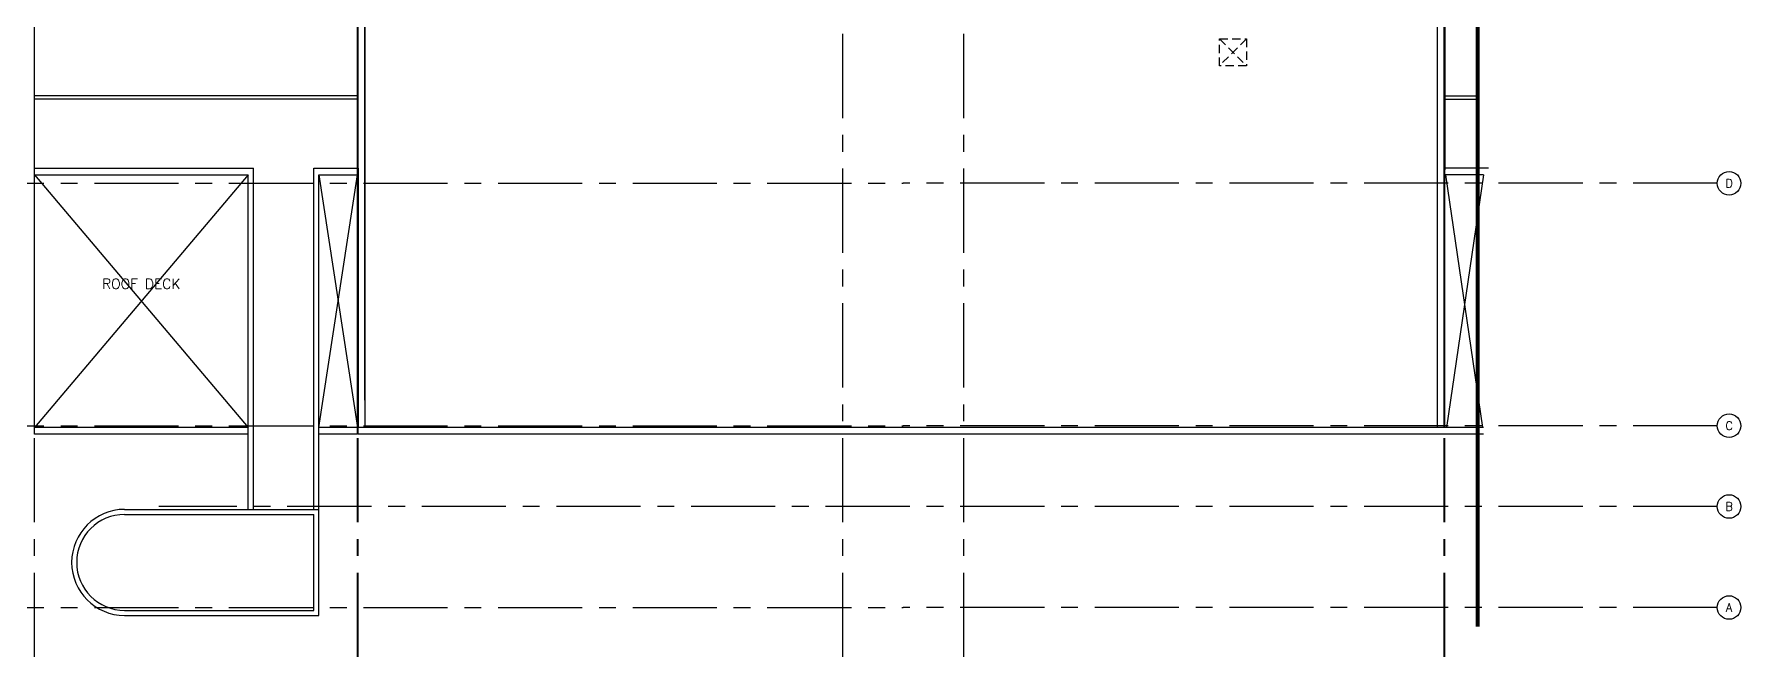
# Model space of a CAD drawing. Extents: x 88808.2 to 88901.9, y 39921.6 to 40000.1.
# Drawn here: x 88851.1 to 88901.9, y 39921.6 to 39940.1 of the extents above; entities that cross this region are included whole.
import ezdxf
from ezdxf.enums import TextEntityAlignment as Align

# ---------------------------------------------------------------- set-up
doc = ezdxf.new("R2010")
doc.units = 0
doc.header["$MEASUREMENT"] = 0
for name, pattern in [('CENTER2', [1.125, 0.75, -0.125, 0.125, -0.125]), ('CENTERX2', [4, 2.5, -0.5, 0.5, -0.5]), ('HIDDEN', [0.375, 0.25, -0.125])]:
    doc.linetypes.add(name, pattern=pattern)
for name, color, linetype in [('AX-CR', 7, 'CONTINUOUS'), ('AX-TXT', 6, 'CONTINUOUS'), ('AXES', 11, 'CENTERX2'), ('EJ', 9, 'CONTINUOUS'), ('ELEV', 2, 'CONTINUOUS'), ('RM-NAME', 2, 'CONTINUOUS'), ('ROOF', 9, 'CONTINUOUS'), ('SHAFT', 9, 'CONTINUOUS')]:
    doc.layers.add(name, color=color, linetype=linetype)
doc.styles.add('ROMANC', font='romanc', dxfattribs={"height": 0.1})
doc.styles.add('ROMANS', font='ROMANS.shx')

# ---------------------------------------------------------------- blocks, each defined once
blk = doc.blocks.new('AXR')
at = {"layer": 'AX-CR'}
blk.add_circle((350, 0), 350, dxfattribs=at)
at = {"layer": 'AX-TXT', "style": 'ROMANS'}
blk.add_attdef('AX', text='', height=250, dxfattribs=at).set_placement((350, 0), align=Align.MIDDLE)

msp = doc.modelspace()

# ---------------------------------------------------------------- linework, layer by layer
at = {"layer": 'AX-CR'}
msp.add_circle((88901.514, 39926.08), 0.35, dxfattribs=at)
at = {"layer": 'AXES'}
for p, q in [((88851.15, 39921.615), (88851.15, 39999.078)), ((88860.75, 39921.615), (88860.75, 39999.078)), ((88860.77, 39921.615), (88860.77, 39999.078)), ((88875.17, 39921.615), (88875.17, 39999.428)), ((88878.77, 39921.615), (88878.77, 39999.428)), ((88893.046, 39921.615), (88893.046, 39999.078)), ((88893.066, 39921.615), (88893.066, 39999.078)), ((88808.93, 39935.68), (88876.97, 39935.68)), ((88901.164, 39935.68), (88876.97, 39935.68)), ((88808.93, 39928.48), (88876.97, 39928.48)), ((88901.164, 39928.48), (88876.97, 39928.48)), ((88901.164, 39926.08), (88854.848, 39926.08)), ((88808.93, 39923.08), (88876.97, 39923.08)), ((88901.164, 39923.08), (88876.97, 39923.08))]:
    msp.add_line(p, q, dxfattribs=at)
at = {"layer": 'EJ'}
for p, q in [((88851.15, 39928.23), (88851.15, 39987.55)), ((88860.75, 39928.23), (88860.75, 39987.55)), ((88860.77, 39928.23), (88860.77, 39987.55)), ((88860.77, 39929.234), (88860.77, 39987.55)), ((88860.77, 39936.08), (88860.77, 39949.93)), ((88893.046, 39936.08), (88893.046, 39949.93)), ((88860.75, 39936.08), (88860.75, 39938.18)), ((88860.77, 39936.08), (88860.77, 39938.18)), ((88893.046, 39936.08), (88893.046, 39938.18)), ((88893.066, 39936.08), (88893.066, 39938.18))]:
    msp.add_line(p, q, dxfattribs=at)
at = {"layer": 'ELEV', "linetype": 'CENTER2', "const_width": 0.12}
msp.add_lwpolyline([(88894.046, 39922.508), (88894.046, 39998.579)], dxfattribs=at)
at = {"layer": 'ROOF'}
for p, q in [((88893.046, 39928.43), (88893.046, 39987.55)), ((88860.97, 39929.234), (88860.97, 39987.35)), ((88892.846, 39928.43), (88892.846, 39987.35)), ((88860.75, 39949.93), (88860.75, 39936.08)), ((88860.97, 39949.93), (88860.97, 39928.43)), ((88893.066, 39949.93), (88893.066, 39936.08)), ((88860.75, 39938.28), (88851.15, 39938.28)), ((88893.066, 39938.28), (88894.046, 39938.28)), ((88860.75, 39938.18), (88851.15, 39938.18)), ((88893.066, 39938.18), (88894.046, 39938.18)), ((88851.15, 39936.13), (88857.655, 39936.13)), ((88851.15, 39935.93), (88857.505, 39935.93)), ((88857.505, 39925.995), (88857.505, 39935.93)), ((88857.655, 39925.995), (88857.655, 39936.13)), ((88859.455, 39925.995), (88859.455, 39936.13)), ((88859.455, 39936.13), (88860.75, 39936.13)), ((88859.605, 39925.995), (88859.605, 39935.93)), ((88859.605, 39935.93), (88860.75, 39935.93)), ((88860.75, 39928.43), (88860.75, 39936.13)), ((88860.77, 39936.13), (88860.77, 39928.43)), ((88893.066, 39928.43), (88893.066, 39936.13)), ((88894.361, 39936.13), (88893.066, 39936.13)), ((88894.211, 39935.93), (88893.066, 39935.93))]:
    msp.add_line(p, q, dxfattribs=at)
at = {"layer": 'ROOF', "color": 0, "linetype": 'Continuous'}
for p, q in [((88857.505, 39928.43), (88851.15, 39928.43)), ((88857.505, 39928.23), (88851.15, 39928.23)), ((88860.75, 39928.43), (88859.605, 39928.43)), ((88860.75, 39928.23), (88859.605, 39928.23)), ((88894.211, 39928.43), (88860.77, 39928.43)), ((88894.211, 39928.23), (88860.77, 39928.23)), ((88853.83, 39925.995), (88859.605, 39925.995)), ((88853.83, 39925.845), (88859.455, 39925.845)), ((88859.455, 39922.995), (88859.455, 39925.845)), ((88859.605, 39922.845), (88859.605, 39925.995)), ((88853.83, 39922.995), (88859.455, 39922.995)), ((88853.83, 39922.845), (88859.605, 39922.845))]:
    msp.add_line(p, q, dxfattribs=at)
for radius in [1.575, 1.425]:
    msp.add_arc((88853.83, 39924.42), radius, 90, 270, dxfattribs=at)
at = {"layer": 'SHAFT', "linetype": 'HIDDEN'}
for p, q in [((88886.37, 39939.97), (88887.17, 39939.17)), ((88887.17, 39939.97), (88886.37, 39939.17)), ((88886.37, 39939.97), (88887.17, 39939.97)), ((88886.37, 39939.17), (88886.37, 39939.97)), ((88887.17, 39939.97), (88887.17, 39939.17)), ((88887.17, 39939.17), (88886.37, 39939.17))]:
    msp.add_line(p, q, dxfattribs=at)
at = {"layer": 'SHAFT', "linetype": 'Continuous'}
for p, q in [((88851.15, 39935.93), (88857.505, 39928.43)), ((88857.505, 39935.93), (88851.15, 39928.43)), ((88859.605, 39935.93), (88860.75, 39928.43)), ((88859.605, 39928.43), (88860.75, 39935.93))]:
    msp.add_line(p, q, dxfattribs=at)
at = {"layer": 'SHAFT'}
for p, q in [((88893.086, 39935.93), (88894.182, 39928.43)), ((88894.211, 39935.93), (88893.115, 39928.43))]:
    msp.add_line(p, q, dxfattribs=at)

# ---------------------------------------------------------------- block references
at = {"layer": 'AXES', "xscale": 0.001, "yscale": 0.001, "zscale": 0.001}
for p, values in [((88901.164, 39935.68), {'AX': 'D'}), ((88901.164, 39928.48), {'AX': 'C'}), ((88901.164, 39923.08), {'AX': 'A'})]:
    msp.add_blockref('AXR', p, dxfattribs=at).add_auto_attribs(values)

# ---------------------------------------------------------------- texts
at = {"layer": 'AX-TXT', "style": 'ROMANS'}
msp.add_attdef('B', text='1', height=0.25, dxfattribs=at).set_placement((88901.514, 39926.08), align=Align.MIDDLE)
at = {"layer": 'RM-NAME', "color": 9, "style": 'ROMANC', "width": 1}
msp.add_text('ROOF DECK', height=0.3, dxfattribs=at).set_placement((88854.323, 39932.692), align=Align.MIDDLE)

doc.saveas('drawing.dxf')
